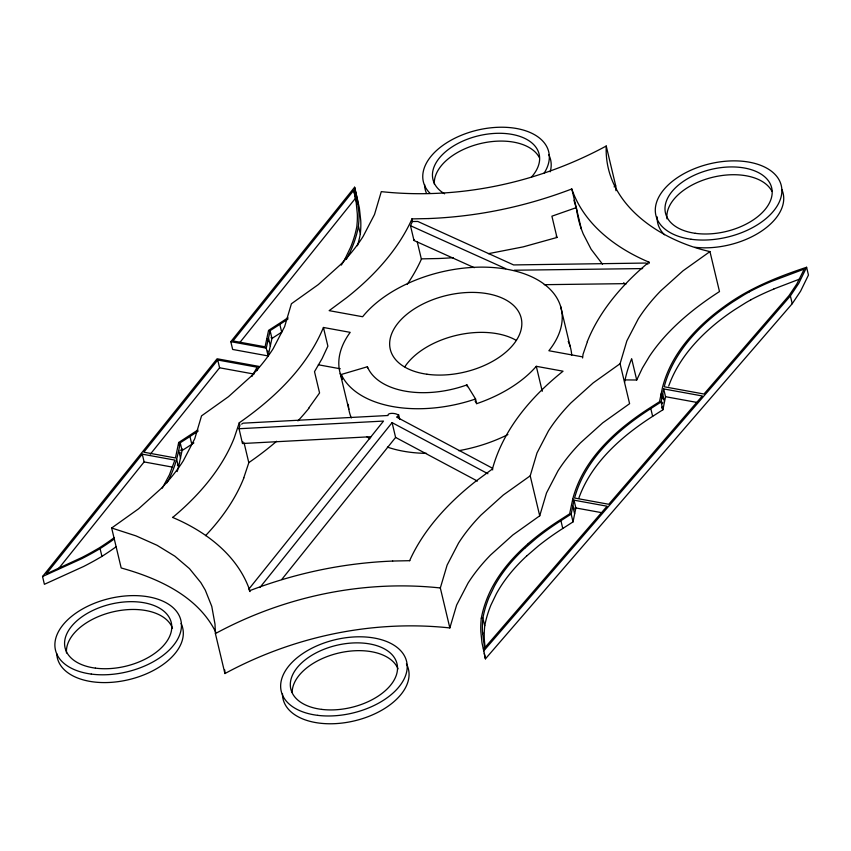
<?xml version="1.0" encoding="UTF-8"?>
<svg xmlns="http://www.w3.org/2000/svg" width="851" height="851" viewBox="0 0 851 851"><rect width="100%" height="100%" fill="white"/><g stroke="black" fill="none" stroke-linecap="round" stroke-linejoin="round"><path stroke-width="1.28" d="M349.282 253.811A233.791 136.756 -13.4 0 0 358.42 226.292L358.867 221.122A244.716 143.149 -13.4 0 0 358.909 212.952L357.505 200.091L354.633 187.199L230.812 341.676L232.663 349.453L268.118 355.931L271.948 338.432L270.097 330.645L279.841 324.391L281.702 332.177L271.948 338.432M481.262 618.177L480.911 622.719A245.641 143.691 -13.4 0 0 480.847 631.719L482.017 642.994L485.432 658.855L792.228 303.701L800.6 291.159L808.45 275.054L806.599 267.267C777.633 276.841 748.859 288.372 724.148 306.594A185.082 108.268 -13.4 0 0 712.425 315.572C695.395 329.677 680.087 346.442 670.28 366.419A228.611 133.724 -13.4 0 0 662.472 387.567L659.525 401.704L649.781 407.948A233.791 136.756 -13.4 0 0 618.134 431.383C602.976 444.743 589.328 460.274 580.403 478.539A227.919 133.32 -13.4 0 0 572.808 498.835L569.649 513.823L559.905 520.078A233.791 136.756 -13.4 0 0 528.258 543.502M197.836 430L178.689 442.488L175.455 457.966L143.83 452.2L217.739 360.005L257.14 367.196L251.885 376.525M178.731 450.53L180.221 442.775L189.964 436.52L191.815 444.307L182.071 450.551L178.508 467.093L176.657 459.306L178.731 450.53L180.582 458.317M179.955 453.338L180.157 452.317M345.24 258.459L350.676 247.13A237.855 139.128 -13.4 0 0 356.846 226.451L357.25 221.579A242.609 141.915 -13.4 0 0 357.324 213.963L356.165 202.102L353.75 190.326L233.004 340.953L265.076 346.804L268.565 330.369L278.83 323.784A237.886 139.149 -13.4 0 0 287.957 317.7M268.118 355.931L266.267 348.144L270.097 330.645M526.631 556.043L538.438 545.863A237.886 139.149 -13.4 0 1 562.788 528.482L573.031 521.886L571.17 514.1L574.01 500.175L607.082 506.207L484.591 647.994L482.506 632.389A244.599 143.085 -13.4 0 1 482.538 622.241L482.868 618.017L484.719 625.804L484.389 630.027A244.599 143.085 -13.4 0 0 484.357 640.175L485.187 648.526M573.031 521.886L575.861 507.962L574.01 500.175M661.057 401.98L663.674 388.918L702.32 395.96L608.752 504.271L574.574 498.037C582.499 468.656 603.114 444.616 626.464 425.957A237.908 139.17 -13.4 0 1 650.813 408.576L661.057 401.98L662.908 409.767L652.643 416.352A237.908 139.17 -13.4 0 0 628.293 433.733C607.082 450.807 588.115 472.018 578.882 498.026M661.663 408.033L661.844 407.055M662.493 403.661L662.78 402.215M662.908 409.767L665.535 396.704L663.674 388.918M663.355 399.342L663.535 398.545M215.856 632.389C198.038 596.104 158.158 578.276 121.182 567.968L111.662 528.003L135.99 535.885L157.063 545.289L174.902 556.214L189.496 568.649L200.836 582.605L205.293 590.147L211.771 606.38L214.995 624.134L215.399 633.58L224.919 673.545C293.223 636.58 372.451 619.624 449.849 627.932L440.329 587.967L447.115 565.107L458.54 543.087A232.259 135.862 -13.4 0 1 481.017 515.057L503.281 495.027L530.205 475.837L536.992 452.977L548.427 430.968A232.259 135.862 -13.4 0 1 570.893 402.938L593.168 382.907L620.081 363.717L626.868 340.857L638.303 318.848A232.259 135.862 -13.4 0 1 660.77 290.819L683.045 270.788L709.957 251.598L719.489 291.563C700.65 303.701 682.757 317.487 667.375 333.837A232.004 135.713 -13.4 0 0 649.366 356.441L642.377 368.1L636.718 380.014L624.538 379.897M449.849 627.932L456.636 605.072L468.061 583.063A232.259 135.862 -13.4 0 1 490.538 555.033L512.813 534.992L539.725 515.812L546.512 492.952L557.948 470.943A232.259 135.862 -13.4 0 1 580.414 442.903L602.689 422.873L629.602 403.682L620.081 363.717M573.957 509.334L574.287 507.973M267.863 350.974L267.608 352.006M177.668 464.38L177.434 465.295M492.686 469.922L492.452 468.954C503.281 429.127 531.407 396.523 563.064 371.196L536.3 366.313A108.407 63.41 -13.4 0 1 476.688 403.661L475.571 398.991L466.901 384.907A78.154 45.709 -13.4 0 1 367.387 366.76L341.24 374.483L342.347 379.152A108.407 63.41 -13.4 0 1 350.197 332.358L323.433 327.475C306.807 367.472 274.256 398.396 239.291 422.766L239.908 425.362L239.12 428.096M239.291 422.766L234.227 437.925A279.894 163.722 -13.4 0 1 172.689 517.451M582.605 357.994L583.041 354.303L587.392 341.666M242.96 441.839L242.652 442.892M371.132 436.712L242.461 443.52L239.003 428.521M668.705 386.035C676.63 363.632 691.916 344.581 709.532 328.933A193.294 113.066 -13.4 0 1 734.892 309.562L745.678 302.796A96.035 56.177 -13.4 0 1 747.965 301.456L750.944 299.797M243.748 477.9L248.811 462.731L244.109 442.977M806.599 267.267L798.749 283.372L790.377 295.925L483.57 651.068M428.936 218.558L411.788 218.909L412.405 221.505L410.48 225.706L414.001 240.493L474.273 267.693M414.373 239.705L414.001 240.493M169.466 478.049L166.987 482.825M349.218 253.811L346.304 259.374M256.864 370.717L259.098 366.43L217.101 358.771L42.55 576.521L44.401 584.307L83.6 566.489A244.716 143.149 -13.4 0 0 95.004 560.394L101.939 556.426L100.088 548.64L93.153 552.607A244.716 143.149 -13.4 0 1 81.739 558.703L42.55 576.521M162.296 488.166L169.455 474.741L174.859 460.104L142.266 454.157L46.262 573.914L81.973 557.448A242.609 141.915 -13.4 0 0 92.578 551.746L99.11 548.001A237.865 139.139 -13.4 0 0 114.098 537.758M308.647 408.235L319.572 392.949L314.508 371.664L322.114 358.558L327.88 346.166L323.433 327.475M57.868 569.532L144.117 461.933L142.266 454.157M150.308 454.221L219.59 367.792L217.739 360.005M240.142 342.145L355.601 198.113L353.75 190.326M259.927 587.498L392.088 422.639L487.91 473.741M243.014 423.17L388.003 415.501C387.322 411.31 403.448 414.075 396.555 417.064L492.644 468.305M281.745 579.488L395.609 437.435L392.088 422.639M524.769 548.257L536.577 538.077A237.886 139.149 -13.4 0 1 560.937 520.695M528.311 543.523C513.068 556.809 499.473 572.415 490.527 590.658A233.791 136.756 -13.4 0 0 481.326 618.177M242.248 423.724L241.663 424.128M492.452 468.954L475.018 481.857A279.894 163.722 -13.4 0 0 409.629 560.681M111.662 528.003L138.575 508.813L160.85 488.782A232.259 135.862 -13.4 0 0 183.327 460.753L194.751 438.733L201.538 415.873L228.462 396.694L250.726 376.653A232.259 135.862 -13.4 0 0 273.203 348.623L284.628 326.614L291.414 303.754L318.338 284.564L340.613 264.533A232.259 135.862 -13.4 0 0 363.079 236.504L374.514 214.495L381.291 191.635C458.689 199.932 537.917 182.986 606.231 146.021L615.752 185.986L615.954 190.709M271.065 337.741L271.703 337.336M180.55 450.275L182.476 449.041M571.17 514.1L560.915 520.684L562.766 528.471M749.093 292.01L746.114 293.669A96.035 56.177 -13.4 0 0 743.827 295.01L733.062 301.786A193.294 113.066 -13.4 0 0 707.649 321.146C687.863 338.741 670.96 360.792 664.216 386.769L703.99 394.024L788.983 295.648L796.823 283.979L804.259 269.065L771.974 281.192A176.072 102.992 -13.4 0 0 749.04 291.978M215.399 633.58C283.702 596.604 362.93 579.659 440.329 587.967M773.825 288.978L799.951 278.958M649.334 263.182L649.1 262.204C615.837 248.215 583.86 224.27 571.798 188.965C541.81 200.421 510.643 208.793 478.922 213.697A274.213 160.403 -13.4 0 1 428.936 218.537M250.056 591.605L249.822 590.626C279.809 579.18 310.977 570.798 342.708 565.894A274.213 160.403 -13.4 0 1 392.683 561.064M573.957 200.219A308.573 180.508 -13.4 0 0 576.223 207.665L551.905 216.186L556.98 237.472L523.184 246.875L488.442 253.662M238.94 428.734L383.524 421.075L248.875 589.052L249.683 591.126M392.683 561.043L409.831 560.681M514.259 270.224L642.643 268.576M544.257 284.681L626.315 283.628M412.405 221.505L417.809 221.462L513.61 264.927L645.749 263.055L647.973 264.044M582.329 356.835L548.874 350.729A108.407 63.41 -13.4 0 0 507.377 269.331A108.407 63.41 -13.4 0 0 362.632 316.742L329.167 310.647L346.602 297.733A279.894 163.722 -13.4 0 0 412.001 218.909M665.535 396.704L696.926 402.427M230.812 341.676L266.267 348.144M318.338 364.781L340.315 368.791M219.59 367.792L254.077 374.078M575.861 507.962L600.668 512.483M144.117 461.933L172.647 467.146M709.957 251.598C659.653 240.269 603.827 203.772 606.231 146.021M172.53 517.387C205.782 531.386 237.759 555.331 249.822 590.626M410.48 225.706L505.707 268.661M395.609 437.435L477.411 481.06M625.634 284.234L623.613 282.809M602.497 264.193L591.126 249.258L583.169 233.812L581.318 228.94L571.798 188.965M475.06 401.023L475.603 401.906M476.145 402.789L476.688 403.661M340.219 373.461L348.836 409.384M790.377 295.925L792.228 303.701M662.621 393.811L664.471 401.598M661.014 393.939L662.078 398.385M650.792 408.565L652.643 416.352M636.718 380.014L631.655 358.739A270.692 158.35 -13.4 0 0 624.56 382.407M560.586 306.328L570.106 346.304M572.787 498.835L573.319 501.058M572.744 505.93L574.595 513.717M536.3 366.313L542.247 391.29M530.205 475.837L539.725 515.812M466.901 384.907L467.316 386.662M417.277 241.939L421.309 258.874L438.456 258.523A274.213 160.403 -13.4 0 0 453.434 257.662M354.633 187.199L359.356 207.878L360.76 220.739A244.716 143.149 -13.4 0 1 360.728 228.908L360.345 234.078L358.484 226.292M355.601 198.113L356.112 200.219M398.598 414.511L399.779 419.447M367.387 366.76L367.675 367.919M268.608 338.411L270.458 346.197M267.001 338.538L267.799 341.879M180.221 442.775L182.071 450.551M178.689 442.488L179.487 445.828M356.356 201.272L357.016 204.283M485.432 658.855L484.304 653.355M483.506 648.313L483.868 650.781M224.77 670.003L224.919 673.545M615.72 185.965A284.968 166.7 -13.4 0 1 614.082 186.837M243.854 477.9A279.894 163.722 -13.4 0 1 205.548 535.651M308.892 408.278A288.234 168.604 -13.4 0 1 297.924 420.883M276.618 441.265A288.234 168.604 -13.4 0 1 248.715 462.678M568.213 341.379A108.407 63.41 -13.4 0 1 571.691 355.271M421.522 258.885A279.894 163.722 -13.4 0 1 407.31 284.234M581.297 228.94A308.573 180.508 -13.4 0 1 576.361 207.782M587.286 341.666A279.894 163.722 -13.4 0 1 648.941 262.14M404.821 366.792A67.293 39.359 -13.4 0 1 516.344 340.421M475.571 398.991A108.407 63.41 -13.4 0 1 341.24 374.483M507.898 434.574A108.407 63.41 -13.4 0 1 458.721 450.69M426.532 453.37A108.407 63.41 -13.4 0 1 387.407 447.115M369.866 438.776A108.407 63.41 -13.4 0 1 366.834 436.68M351.335 417.926A108.407 63.41 -13.4 0 1 348.346 404.353M556.948 237.482A270.448 158.201 -13.4 0 1 556.171 236.184M548.746 154.669A64.442 37.699 -13.4 0 1 550.193 171.838M426.489 193.337A64.442 37.699 -13.4 0 1 424.606 184.518M430.063 193.337A64.442 37.699 -13.4 0 1 483.847 128.799A64.442 37.699 -13.4 0 1 543.938 173.434M434.34 184.103A54.57 31.923 -13.4 0 1 479.411 143.819A54.57 31.923 -13.4 0 1 539.428 157.722M444.626 193.815A54.57 31.923 -13.4 0 1 447.849 149.882A54.57 31.923 -13.4 0 1 519.408 136.245A54.57 31.923 -13.4 0 1 531.279 177.295M781.846 189.507A64.442 37.699 -13.4 0 1 761.198 231.344A64.442 37.699 -13.4 0 1 694.852 247.279M664.461 234.77A64.442 37.699 -13.4 0 1 657.174 216.856M666.982 218.835A54.57 31.923 -13.4 0 1 711.053 177.689A54.57 31.923 -13.4 0 1 771.963 191.369M181.061 623.453A64.442 37.699 -13.4 0 1 129.256 679.545A64.442 37.699 -13.4 0 1 56.751 653.674M66.506 653.004A54.57 31.923 -13.4 0 1 113.055 611.837A54.57 31.923 -13.4 0 1 172.498 628.283M406.416 663.865A64.442 37.699 -13.4 0 1 354.824 720.776A64.442 37.699 -13.4 0 1 282.479 693.767M292.17 692.299A54.57 31.923 -13.4 0 1 339.815 652.791A54.57 31.923 -13.4 0 1 398.002 668.843M288.021 318.944A233.791 136.756 -13.4 0 1 279.798 324.369M360.271 234.078A233.791 136.756 -13.4 0 1 357.409 245.737M345.261 258.459A201.591 117.927 -13.4 0 1 341.357 265.087M482.634 633.867A245.641 143.691 -13.4 0 1 482.687 632.144M484.751 625.804A237.855 139.128 -13.4 0 1 490.899 605.125L496.356 593.796A201.591 117.927 -13.4 0 1 526.609 556.033M482.9 618.017A237.855 139.128 -13.4 0 1 489.048 597.338L494.505 586.009A201.591 117.927 -13.4 0 1 524.748 548.246M750.901 299.765A176.072 102.992 -13.4 0 1 773.867 289.032M116.076 546.799A233.791 136.756 -13.4 0 1 101.897 556.394M114.215 539.013A233.791 136.756 -13.4 0 1 100.046 548.608M178.487 467.093A226.696 132.607 -13.4 0 1 177.136 471.582M176.636 459.306A226.696 132.607 -13.4 0 1 169.487 478.049M193.858 442.935A233.791 136.756 -13.4 0 1 191.773 444.275M198.145 431.074A233.791 136.756 -13.4 0 1 189.922 436.489M426.957 374.238A67.293 39.359 -13.4 0 0 521.663 320.689A67.293 39.359 -13.4 0 0 418.628 306.286A67.293 39.359 -13.4 0 0 426.957 374.238M691.012 239.248A64.442 37.699 -13.4 0 0 781.707 187.965A64.442 37.699 -13.4 0 0 683.034 174.168A64.442 37.699 -13.4 0 0 691.012 239.248M695.235 233.312A54.57 31.923 -13.4 0 0 772.048 189.879A54.57 31.923 -13.4 0 0 688.48 178.199A54.57 31.923 -13.4 0 0 695.235 233.312M91.291 674.088A64.442 37.699 -13.4 0 0 181.242 622.251A64.442 37.699 -13.4 0 0 81.994 609.273A64.442 37.699 -13.4 0 0 91.291 674.088M95.408 668.131A54.57 31.923 -13.4 0 0 171.583 624.24A54.57 31.923 -13.4 0 0 87.536 613.241A54.57 31.923 -13.4 0 0 95.408 668.131M317.7 715.351A64.442 37.699 -13.4 0 0 406.916 663.003A64.442 37.699 -13.4 0 0 307.137 650.813A64.442 37.699 -13.4 0 0 317.7 715.351M321.721 709.394A54.57 31.923 -13.4 0 0 397.268 665.057A54.57 31.923 -13.4 0 0 312.774 654.727A54.57 31.923 -13.4 0 0 321.721 709.394"/></g></svg>
